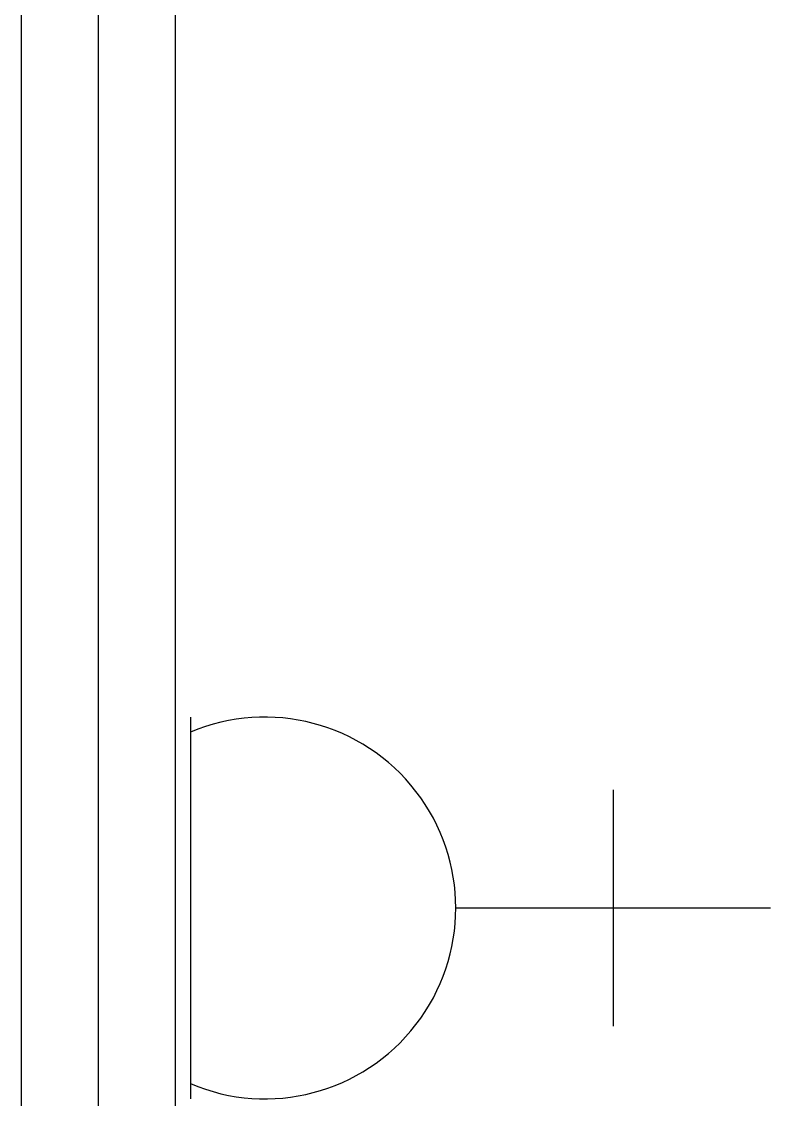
# Model space of a CAD drawing. Header units: inches. Extents: x 16928 to 514628, y -1471 to 241387.
# Drawn here: x 306907 to 307443, y 41081 to 41851 of the extents above; entities that cross this region are included whole.
import ezdxf

# ---------------------------------------------------------------- set-up
doc = ezdxf.new("R2010")
doc.units = ezdxf.units.IN
doc.header["$MEASUREMENT"] = 0
doc.layers.add('ELECT', color=6, linetype='Continuous')
doc.layers.add('WIN', color=9, linetype='Continuous')

msp = doc.modelspace()

# ---------------------------------------------------------------- linework, layer by layer
at = {"layer": 'ELECT', "color": 6}
for p, q in [((307028.17, 41354.23), (307028.17, 41081.42)), ((307330.43, 41302.2), (307330.43, 41133.45)), ((307217.93, 41217.82), (307442.93, 41217.82))]:
    msp.add_line(p, q, dxfattribs=at)
msp.add_arc((307081.52, 41217.82), 136.41, 246.97635, 113.02365, dxfattribs=at)
at = {"layer": 'WIN'}
for p, q in [((306907.45, 40870.54), (306907.45, 41920.54)), ((307017.45, 40870.54), (307017.45, 41920.54)), ((306962.45, 40920.54), (306962.45, 41870.54))]:
    msp.add_line(p, q, dxfattribs=at)

doc.saveas('drawing.dxf')
